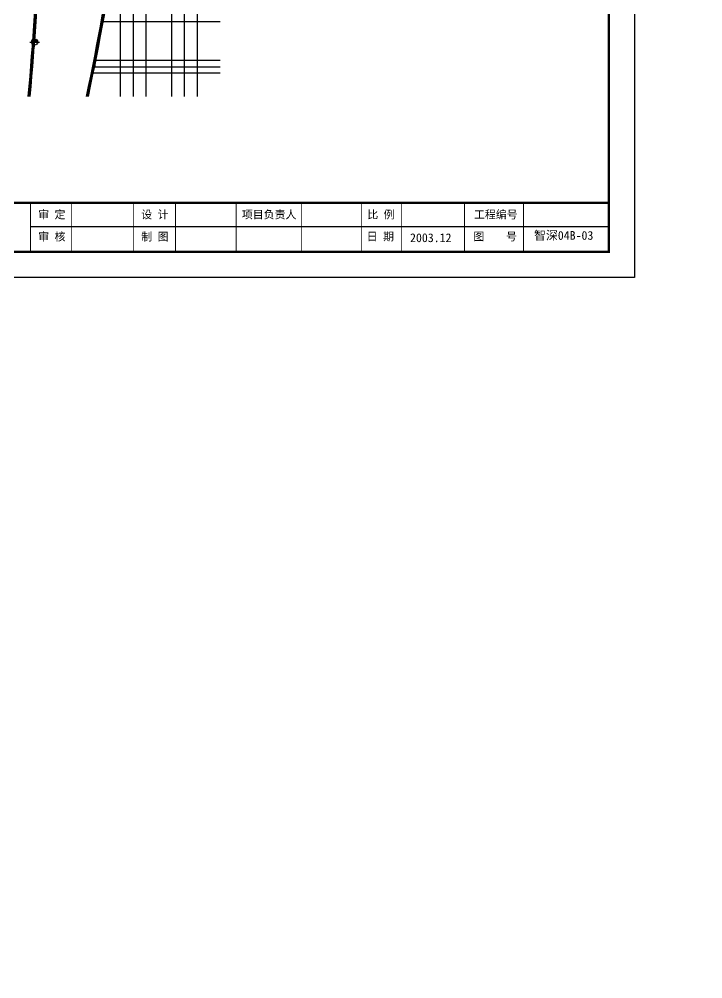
# Model space of a CAD drawing. Extents: x 23317406 to 24383751, y 42324270 to 43451021.
# Drawn here: x 24089396 to 24142793, y 43228047 to 43302981 of the extents above; entities that cross this region are included whole.
import ezdxf

# ---------------------------------------------------------------- set-up
doc = ezdxf.new("R2010")
doc.units = 0
doc.header["$MEASUREMENT"] = 0
doc.layers.get('0').update_dxf_attribs({"linetype": 'CONTINUOUS'})
for name, color, linetype in [('FRAME', 7, 'CONTINUOUS'), ('墙', 7, 'CONTINUOUS'), ('座位', 253, 'CONTINUOUS'), ('栏杆', 146, 'CONTINUOUS'), ('辅助件', 9, 'CONTINUOUS')]:
    doc.layers.add(name, color=color, linetype=linetype)
doc.styles.add('HZ', font='txt.shx', dxfattribs={"bigfont": 'hztxt.shx'})

# ---------------------------------------------------------------- blocks, each defined once
blk = doc.blocks.new('A$C78551AF3')
for points in [[(500, 1500, 0.4142136), (1500, 500), (1500, 1500)], [(1500, 2500), (1500, 1500), (2500, 1500, 0.4142136)]]:
    blk.add_hatch(color=256).paths.add_polyline_path(points)
for p, q in [((1500, 0), (1500, 3000)), ((0, 1500), (3000, 1500))]:
    blk.add_line(p, q)
blk.add_circle((1500, 1500), 1000)
blk = doc.blocks.new('A$C5D383393')
at = {"xscale": 0.25, "yscale": 0.25, "zscale": 0.25}
blk.add_blockref('A$C78551AF3', (0, 0), dxfattribs=at)

msp = doc.modelspace()

# ---------------------------------------------------------------- linework, layer by layer
msp.add_line((24090279.48487, 43286785.50153), (24135540.78883, 43286785.50153))
at = {"const_width": 60}
for points in [[(24090279.48487, 43288705.22367), (24090279.48487, 43284829.78839)], [(24093495.40311, 43288705.22367), (24093495.40311, 43284829.78839)], [(24098314.90934, 43288705.22367), (24098314.90934, 43284829.78839)], [(24101604.06463, 43288705.22367), (24101604.06463, 43284829.78839)], [(24106339.91534, 43288705.22367), (24106339.91534, 43284829.78839)], [(24111454.90613, 43288705.22367), (24111454.90613, 43284829.78839)], [(24116119.48457, 43288705.22367), (24116119.48457, 43284829.78839)], [(24119235.78674, 43288705.22367), (24119235.78674, 43284829.78839)], [(24124181.09512, 43288705.22367), (24124181.09512, 43284829.78839)], [(24128788.51404, 43288705.22367), (24128788.51404, 43284829.78839)]]:
    msp.add_lwpolyline(points, dxfattribs=at)
at = {"layer": 'FRAME'}
msp.add_lwpolyline([(23899660.94955, 43282820.72709), (23899660.94955, 43451020.72709), (24137460.94955, 43451020.72709), (24137460.94955, 43282820.72709)], close=True, dxfattribs=at)
at = {"layer": 'FRAME', "const_width": 180}
msp.add_lwpolyline([(23904660.94955, 43284820.72709), (23904660.94955, 43449020.72709), (24135460.94955, 43449020.72709), (24135460.94955, 43284820.72709)], close=True, dxfattribs=at)
msp.add_lwpolyline([(24135487.82783, 43288650.01617), (24020687.82783, 43288650.01617)], dxfattribs=at)
at = {"layer": '墙', "ltscale": 5000}
for start, end in [(67.1172342395, 67.1172342395), (66.2587266313, 66.2587266313), (64.4772342395, 64.4772342395), (64.9387266313, 64.9387266313)]:
    msp.add_arc((23850578.58196, 42857442.58139), 533172.67138, start, end, dxfattribs=at)
at = {"layer": '墙'}
for centre, start, end in [((23850634.74669, 42857737.27781), 79.4743453394, 79.4743453394), ((23850639.30178, 42857736.37231), 78.1227654233, 78.1227654233), ((23850644.55659, 42857735.23786), 77.5606287088, 77.5606287088), ((23850649.0789, 42857734.18074), 76.2090487927, 76.2090487927)]:
    msp.add_arc(centre, 530172.67138, start, end, dxfattribs=at)
at = {"layer": '座位', "color": 251}
for p, q in [((24103320.00002, 43296953.5386), (24103320.00002, 43347707.4047)), ((24101320.00002, 43296953.5386), (24101320.00002, 43343827.82828)), ((24099320.00002, 43296953.5386), (24099320.00002, 43340144.69302)), ((24097320.00002, 43296953.5386), (24097320.00002, 43311130.1453)), ((24105095.25057, 43302768.01505), (24095956.15531, 43302768.01505)), ((24105095.25057, 43299768.01505), (24095383.8797, 43299768.01505)), ((24095320.00002, 43299268.01505), (24095320.00002, 43299446.89033)), ((24105095.25057, 43298768.01505), (24095183.27937, 43298768.01505))]:
    msp.add_line(p, q, dxfattribs=at)
at = {"layer": '座位'}
for p, q in [((24102320.00002, 43296953.5386), (24102320.00002, 43345767.61649)), ((24098320.00002, 43296953.5386), (24098320.00002, 43319219.52108)), ((24095284.19665, 43299268.01505), (24105095.25057, 43299268.01505))]:
    msp.add_line(p, q, dxfattribs=at)
at = {"layer": '栏杆'}
for centre, radius, start, end in [((23884578.56024, 43341535.5124), 214803.24927, 348.0213056346, 354.861172549), ((23884578.56024, 43341535.5124), 214853.24927, 348.0241346036, 354.8762536053), ((23891114.49993, 43315515.50231), 199900, 354.672053668, 1.8856688893), ((23891114.49993, 43315515.50231), 199950, 354.6733898398, 1.8713449452)]:
    msp.add_arc(centre, radius, start, end, dxfattribs=at)
at = {"layer": '辅助件'}
for centre, radius, start, end in [((23884578.56024, 43341535.5124), 214753.24927, 348.0184753186, 354.8460839799), ((23884578.56024, 43341535.5124), 214903.24927, 348.0269622267, 354.8913271552), ((23891114.49993, 43315515.50231), 199850, 354.6707168247, 1.8999999999), ((23891114.49993, 43315515.50231), 200000, 354.6747253406, 1.8570281612)]:
    msp.add_arc(centre, radius, start, end, dxfattribs=at)

# ---------------------------------------------------------------- block references
msp.add_blockref('A$C5D383393', (24090226.3641, 43300822.99988))

# ---------------------------------------------------------------- texts
at = {"attachment_point": 1, "style": 'HZ'}
for s, insert, char_height in [('\\f宋体|b0|i0|c134|p34;审 定', (24090880.00728, 43288037.96216), 624.75), ('\\f宋体|b0|i0|c134|p34;设 计', (24098931.83116, 43288037.96216), 624.75), ('\\f宋体|b0|i0|c134|p34;项目负责人', (24106787.68876, 43288037.96216), 624.75), ('\\f宋体|b0|i0|c134|p34;比 例', (24116586.94676, 43288037.96216), 624.75), ('\\f宋体|b0|i0|c134|p34;工程编号', (24124917.08298, 43288037.96216), 624.75), ('\\f宋体|b0|i0|c134|p34;审 核', (24090880.00728, 43286310.143), 624.75), ('\\f宋体|b0|i0|c134|p34;制 图', (24098931.83116, 43286310.143), 624.75), ('\\f宋体|b0|i0|c134|p34;日 期', (24116540.8531, 43286326.39867), 624.75), ('{\\fSimSun|b0|i0|c134|p34;2003.12}', (24119924.10959, 43286254.96514), 680), ('\\f宋体|b0|i0|c134|p34;图    号', (24124870.98932, 43286326.39867), 624.75), ('{\\fSimSun|b0|i0|c134|p34;智深04B-03}', (24129612.2945, 43286436.48016), 680)]:
    msp.add_mtext(s, dxfattribs=dict(at, insert=insert, char_height=char_height))

doc.saveas('drawing.dxf')
